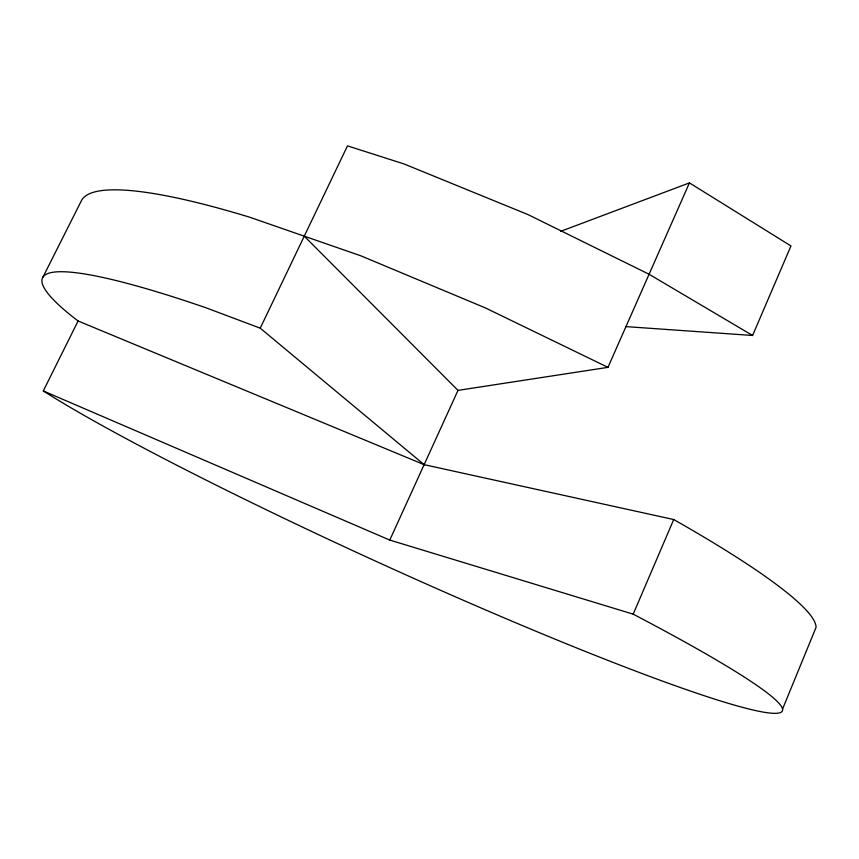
<?xml version="1.0" encoding="UTF-8"?>
<svg xmlns="http://www.w3.org/2000/svg" width="859" height="859" viewBox="0 0 859 859"><rect width="100%" height="100%" fill="white"/><g stroke="black" fill="none" stroke-linecap="round" stroke-linejoin="round"><path stroke-width="1.29" d="M782.528 709.137L816.05 627.392A424.711 51.808 24.5 0 0 673.724 519.534L424.142 464.665L78.083 320.987L43.294 390.942A428.072 32.395 24.5 0 0 638.613 672.232A428.072 32.395 24.5 0 0 633.19 614.153L673.724 519.534M625.975 326.613L752.591 335.482L790.956 245.953L689.433 182.892L560.53 231.393M304.269 236.171L457.997 390.373L607.968 367.351L689.433 182.892M43.294 390.942L389.771 540.075L457.997 390.373M424.142 464.665L260.234 328.17L347.487 145.869L404.149 163.994L528.049 214.61L649.082 274.257L752.591 335.482M42.95 277.124L81.734 200.05A421.393 70.621 24.5 0 1 249.335 217.102L360.823 255.81L485.421 307.93L607.968 367.351M389.771 540.075L633.19 614.153M260.234 328.17L205.441 307.586A424.711 51.808 24.5 0 0 78.083 320.987"/></g></svg>
